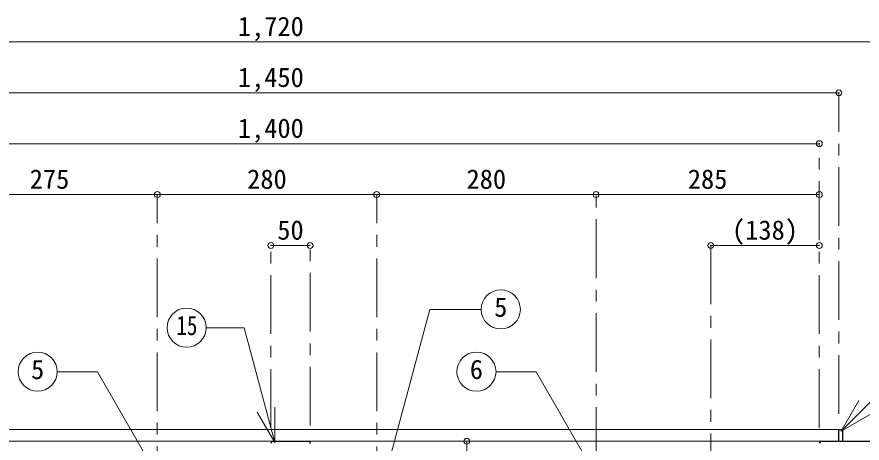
# Model space of a CAD drawing. Units: millimetres at full size, sheet at 1:15; some dimension numbers follow another scale. Extents: x -3171 to 2904, y -2098 to 2117.
# Drawn here: x -1425 to -346, y -363 to 181 of the extents above; entities that cross this region are included whole.
import ezdxf
from ezdxf.enums import TextEntityAlignment as Align

# ---------------------------------------------------------------- set-up
doc = ezdxf.new("R2010")
doc.units = ezdxf.units.MM
doc.header["$LTSCALE"] = 15
doc.header["$PDMODE"] = 32
doc.header["$PDSIZE"] = 7.5
doc.linetypes.add('CHAIN1', pattern=[8, 5, -1, 1, -1])
doc.layers.add('0-0_ﾚｲﾔ1', color=4, linetype='Continuous', lineweight=9)
doc.styles.add('ＭＳ ゴシック', font='')
doc.styles.get('ＭＳ ゴシック').set_extended_font_data('MS Gothic')

msp = doc.modelspace()

# ---------------------------------------------------------------- linework, layer by layer
at = {"layer": '0-0_ﾚｲﾔ1'}
for p, q in [((-1960.38, 149.55), (-240.38, 149.55)), ((-375.38, 84.55), (-1825.38, 84.55)), ((-1800.38, 19.55), (-400.38, 19.55)), ((-1520.38, -45.45), (-1245.38, -45.45)), ((-1245.38, -45.45), (-965.38, -45.45)), ((-965.38, -45.45), (-685.38, -45.45)), ((-685.38, -45.45), (-400.38, -45.45)), ((-1050.38, -110.45), (-1100.38, -110.45)), ((-538.88, -110.45), (-400.38, -110.45)), ((-1825.38, -345.45), (-375.38, -345.45)), ((-1803.38, -360.45), (-1097.38, -360.45)), ((-1050.38, -360.45), (-397.38, -360.45)), ((-850.38, -460.45), (-850.38, -360.45))]:
    msp.add_line(p, q, dxfattribs=at)
at = {"layer": '0-0_ﾚｲﾔ1', "linetype": 'CHAIN1'}
for p, q in [((-375.38, -325.45), (-375.38, 84.55)), ((-400.38, -343.45), (-400.38, 19.55)), ((-1245.38, -441.95), (-1245.38, -45.45)), ((-965.38, -441.95), (-965.38, -45.45)), ((-685.38, -391.95), (-685.38, -45.45)), ((-1100.38, -343.45), (-1100.38, -110.45)), ((-1050.38, -340.45), (-1050.38, -110.45)), ((-538.88, -110.45), (-538.88, -1070.45))]:
    msp.add_line(p, q, dxfattribs=at)
at = {"layer": '0-0_ﾚｲﾔ1', "color": 7, "lineweight": 18}
for p, q in [((-956.16, -411.02), (-897.48, -192.03)), ((-897.48, -192.03), (-831.95, -192.03)), ((-372.49, -347.43), (-209.87, -184.8)), ((-1134.54, -215.41), (-1182.99, -215.41)), ((-1095.24, -362.07), (-1134.54, -215.41)), ((-1321.91, -271.55), (-1373.08, -271.55)), ((-1240.93, -411.81), (-1321.91, -271.55)), ((-761.91, -271.55), (-813.08, -271.55)), ((-680.93, -411.81), (-761.91, -271.55)), ((-372.49, -347.43), (-349.99, -308.45)), ((-1095.24, -362.07), (-1117.74, -323.09)), ((-1095.24, -362.07), (-1095.24, -317.07)), ((-372.49, -347.43), (-333.52, -324.93))]:
    msp.add_line(p, q, dxfattribs=at)
at = {"layer": '0-0_ﾚｲﾔ1', "color": 5, "lineweight": 25}
for p, q in [((-375.38, -345.45), (-370.38, -345.45)), ((-375.38, -360.45), (-375.38, -345.45)), ((-370.38, -360.45), (-370.38, -345.45)), ((-1097.38, -360.45), (-1050.38, -360.45)), ((-1050.38, -363.45), (-1050.38, -360.45)), ((-397.38, -360.45), (-240.38, -360.45))]:
    msp.add_line(p, q, dxfattribs=at)
at = {"layer": '0-0_ﾚｲﾔ1', "color": 7, "lineweight": 18}
for centre in [(-806.95, -192.03), (-1207.99, -215.41), (-1398.08, -271.55), (-838.08, -271.55)]:
    msp.add_circle(centre, 25, dxfattribs=at)
at = {"layer": '0-0_ﾚｲﾔ1', "color": 5, "lineweight": 25}
for centre in [(-1097.38, -363.45), (-397.38, -363.45)]:
    msp.add_arc(centre, 3, 90, 180, dxfattribs=at)
at = {"layer": '0-0_ﾚｲﾔ1', "color": 1}
for p in [(-375.38, 84.55), (-400.38, 19.55), (-1245.38, -45.45), (-965.38, -45.45), (-685.38, -45.45), (-400.38, -45.45), (-1100.38, -110.45), (-1050.38, -110.45), (-538.88, -110.45), (-400.38, -110.45), (-850.38, -360.45)]:
    msp.add_point(p, dxfattribs=at)

# ---------------------------------------------------------------- texts
at = {"layer": '0-0_ﾚｲﾔ1', "color": 7, "style": 'ＭＳ ゴシック'}
for s, p in [('1,720', (-1142.57, 149.55)), ('1,450', (-1142.57, 84.55)), ('1,400', (-1142.57, 19.55)), ('275', (-1408.2, -45.45)), ('280', (-1130.7, -45.45)), ('280', (-850.7, -45.45)), ('285', (-568.2, -45.45)), ('(138)', (-511.82, -110.45)), ('50', (-1092.26, -110.45)), ('5', (-815.39, -208.9)), ('5', (-1406.52, -288.42)), ('6', (-846.52, -288.42))]:
    msp.add_text(s, height=24.74, dxfattribs=at).set_placement(p, align=Align.BOTTOM_LEFT)
at = {"layer": '0-0_ﾚｲﾔ1', "color": 7, "style": 'ＭＳ ゴシック', "width": 0.8}
msp.add_text('15', height=24.74, dxfattribs=at).set_placement((-1221.11, -232.29), align=Align.BOTTOM_LEFT)

doc.saveas('drawing.dxf')
